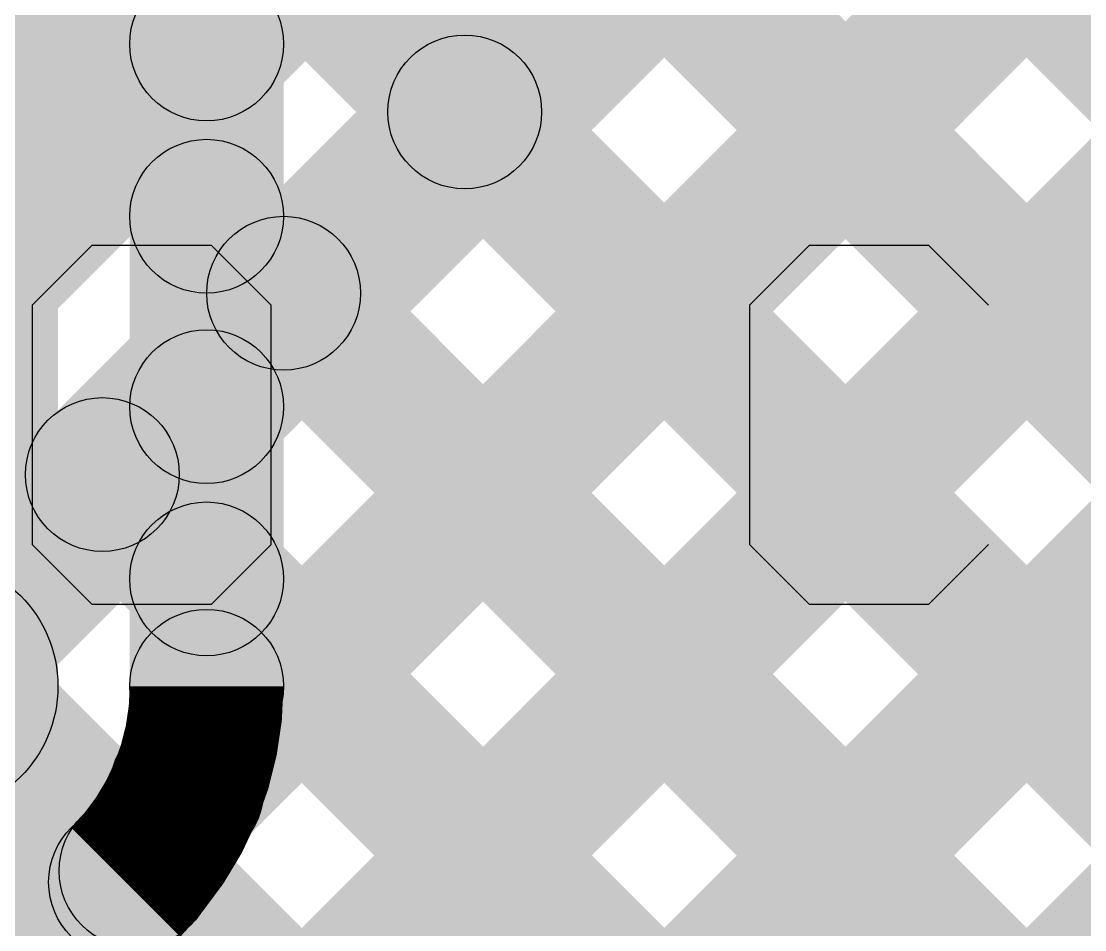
# Model space of a CAD drawing. Header units: millimetres. Extents: x 0 to 212, y 0 to 213.
# Drawn here: x 1.7299 to 1.8337, y 0.4703 to 0.5588 of the extents above; entities that cross this region are included whole.
import ezdxf

# ---------------------------------------------------------------- set-up
doc = ezdxf.new("R2010")
doc.units = ezdxf.units.MM
doc.header["$MEASUREMENT"] = 0
for name, color, linetype in [('BottomLayer', 5, 'Continuous'), ('TopLayer', 1, 'Continuous'), ('TopOverlay', 2, 'Continuous')]:
    doc.layers.add(name, color=color, linetype=linetype)

msp = doc.modelspace()

# ---------------------------------------------------------------- hatches: boundary and pattern name
at = {"layer": 'BottomLayer'}
for points in [[(1.7335, 0.494), (1.7085, 0.494), (1.7085, 1.319), (1.7335, 1.319)], [(1.62575, 0.3177), (1.61515, 0.3283), (2.51928, 1.23243), (2.52988, 1.22183)], [(1.75137, 0.47867), (1.74077, 0.48928), (2.48392, 1.23243), (2.49453, 1.22183)], [(1.66111, 0.3177), (1.6505, 0.3283), (2.5327, 1.2105), (2.5433, 1.19989)], [(1.7555, 0.494), (1.7405, 0.494), (1.7405, 1.18368), (1.7555, 1.18368)], [(1.69646, 0.3177), (1.68586, 0.3283), (2.5327, 1.17514), (2.5433, 1.16454)], [(1.7533, 0.55131), (1.7427, 0.56192), (2.3245, 1.14372), (2.3351, 1.13311)], [(1.7533, 0.51596), (1.7427, 0.52656), (2.35883, 1.1427), (2.36944, 1.13209)], [(1.7427, 0.64059), (1.7533, 0.6512), (2.0152, 0.3893), (2.00459, 0.37869)], [(1.7427, 0.60523), (1.7533, 0.61584), (1.98113, 0.38802), (1.97052, 0.37741)], [(1.7427, 0.56988), (1.7533, 0.58049), (1.9428, 0.39099), (1.93219, 0.38038)], [(1.7427, 0.53452), (1.7533, 0.54513), (1.91345, 0.38498), (1.90284, 0.37438)], [(1.7427, 0.49917), (1.7533, 0.50977), (1.9042, 0.35888), (1.89359, 0.34827)], [(1.73582, 0.47069), (1.74642, 0.4813), (1.89942, 0.3283), (1.88881, 0.3177)], [(1.62614, 0.35035), (1.61553, 0.36095), (1.73479, 0.48021), (1.7454, 0.4696)]]:
    msp.add_hatch(color=5, dxfattribs=at).paths.add_polyline_path(points)
h = msp.add_hatch(color=5, dxfattribs=at)
edge = h.paths.add_edge_path()
edge.add_arc((1.748, 0.55662), 0.0075, 0, 360)
h = msp.add_hatch(color=5, dxfattribs=at)
edge = h.paths.add_edge_path()
edge.add_arc((1.748, 0.53983), 0.0075, 0, 360)
h = msp.add_hatch(color=5, dxfattribs=at)
edge = h.paths.add_edge_path()
edge.add_arc((1.748, 0.52126), 0.0075, 0, 360)
h = msp.add_hatch(color=5, dxfattribs=at)
edge = h.paths.add_edge_path()
edge.add_arc((1.748, 0.50447), 0.0075, 0, 360)
h = msp.add_hatch(color=5, dxfattribs=at)
edge = h.paths.add_edge_path()
edge.add_arc((1.721, 0.494), 0.0125, 0, 360)
h = msp.add_hatch(color=5, dxfattribs=at)
edge = h.paths.add_edge_path()
edge.add_arc((1.721, 0.494), 0.0125, 0, 360)
h = msp.add_hatch(color=5, dxfattribs=at)
edge = h.paths.add_edge_path()
edge.add_arc((1.748, 0.494), 0.0075, 0, 360)
h = msp.add_hatch(color=5, dxfattribs=at)
edge = h.paths.add_edge_path()
edge.add_arc((1.748, 0.494), 0.0075, 0, 360)
h = msp.add_hatch(color=5, dxfattribs=at)
edge = h.paths.add_edge_path()
edge.add_arc((1.748, 0.494), 0.0075, 0, 360)
h = msp.add_hatch(color=5, dxfattribs=at)
edge = h.paths.add_edge_path()
edge.add_arc((1.74607, 0.48397), 0.0075, 0, 360)
h = msp.add_hatch(color=5, dxfattribs=at)
edge = h.paths.add_edge_path()
edge.add_arc((1.74112, 0.476), 0.0075, 0, 360)
h = msp.add_hatch(color=5, dxfattribs=at)
edge = h.paths.add_edge_path()
edge.add_arc((1.74009, 0.47491), 0.0075, 0, 360)
h = msp.add_hatch(color=5, dxfattribs=at)
edge = h.paths.add_edge_path()
edge.add_arc((1.74009, 0.47491), 0.0075, 0, 360)
h = msp.add_hatch(color=5, dxfattribs=at)
edge = h.paths.add_edge_path()
edge.add_arc((1.74009, 0.47491), 0.0075, 0, 360)
at = {"layer": 'TopLayer'}
for points in [[(1.25722, -0.01548), (1.24661, -0.00488), (2.48392, 1.23243), (2.49453, 1.22183)], [(1.29257, -0.01548), (1.28197, -0.00488), (2.51928, 1.23243), (2.52988, 1.22183)], [(1.32793, -0.01548), (1.31732, -0.00488), (2.5317, 1.2095), (2.5423, 1.19889)], [(1.36328, -0.01548), (1.35268, -0.00488), (2.5317, 1.17414), (2.5423, 1.16354)], [(1.22186, -0.01548), (1.21126, -0.00488), (2.35883, 1.1427), (2.36944, 1.13209)], [(1.64732, 0.44464), (1.62964, 0.46232), (1.78116, 0.61384), (1.79884, 0.59616)], [(1.66288, 0.42909), (1.65227, 0.43969), (1.80379, 0.59121), (1.8144, 0.5806)], [(1.80323, 0.58005), (1.81384, 0.59066), (2.0152, 0.3893), (2.00459, 0.37869)], [(1.78556, 0.56237), (1.79616, 0.57298), (1.98113, 0.38802), (1.97052, 0.37741)], [(1.76788, 0.5447), (1.77849, 0.5553), (1.9428, 0.39099), (1.93219, 0.38038)], [(1.7502, 0.52702), (1.76081, 0.53762), (1.91345, 0.38498), (1.90284, 0.37438)], [(1.73252, 0.50934), (1.74313, 0.51995), (1.9042, 0.35888), (1.89359, 0.34827)], [(1.71485, 0.49166), (1.72545, 0.50227), (2.2326, -0.00488), (2.22199, -0.01548)]]:
    msp.add_hatch(color=1, dxfattribs=at).paths.add_polyline_path(points)
h = msp.add_hatch(color=1, dxfattribs=at)
edge = h.paths.add_edge_path()
edge.add_arc((1.77318, 0.55), 0.0075, 0, 360)
h = msp.add_hatch(color=1, dxfattribs=at)
edge = h.paths.add_edge_path()
edge.add_arc((1.75551, 0.53232), 0.0075, 0, 360)
h = msp.add_hatch(color=1, dxfattribs=at)
edge = h.paths.add_edge_path()
edge.add_arc((1.73783, 0.51464), 0.0075, 0, 360)

# ---------------------------------------------------------------- linework, layer by layer
at = {"layer": 'BottomLayer', "const_width": 0.015}
msp.add_lwpolyline([(1.748, 0.494, -0.198912), (1.74009, 0.47491)], format="xyb", dxfattribs=at)
msp.add_lwpolyline([(1.748, 0.494, -0.198912), (1.74009, 0.47491)], format="xyb", dxfattribs=at)
at = {"layer": 'BottomLayer'}
for centre, radius in [((1.748, 0.55662), 0.0075), ((1.748, 0.53983), 0.0075), ((1.748, 0.52126), 0.0075), ((1.748, 0.50447), 0.0075), ((1.721, 0.494), 0.0125), ((1.721, 0.494), 0.0125), ((1.748, 0.494), 0.0075), ((1.748, 0.494), 0.0075), ((1.748, 0.494), 0.0075), ((1.74607, 0.48397), 0.0075), ((1.74112, 0.476), 0.0075), ((1.74009, 0.47491), 0.0075), ((1.74009, 0.47491), 0.0075), ((1.74009, 0.47491), 0.0075)]:
    msp.add_circle(centre, radius, dxfattribs=at)
at = {"layer": 'TopLayer'}
for centre in [(1.77318, 0.55), (1.75551, 0.53232), (1.73783, 0.51464)]:
    msp.add_circle(centre, 0.0075, dxfattribs=at)
at = {"layer": 'TopOverlay'}
for p, q in [((1.7368, 0.53699), (1.73097, 0.53116)), ((1.74846, 0.53699), (1.7368, 0.53699)), ((1.75429, 0.53116), (1.74846, 0.53699)), ((1.80677, 0.53699), (1.80094, 0.53116)), ((1.81844, 0.53699), (1.80677, 0.53699)), ((1.82427, 0.53116), (1.81844, 0.53699)), ((1.73097, 0.53116), (1.73097, 0.50783)), ((1.75429, 0.50783), (1.75429, 0.53116)), ((1.80094, 0.53116), (1.80094, 0.50783)), ((1.73097, 0.50783), (1.7368, 0.502)), ((1.74846, 0.502), (1.75429, 0.50783)), ((1.80094, 0.50783), (1.80677, 0.502)), ((1.81844, 0.502), (1.82427, 0.50783)), ((1.7368, 0.502), (1.74846, 0.502)), ((1.80677, 0.502), (1.81844, 0.502))]:
    msp.add_line(p, q, dxfattribs=at)

doc.saveas('drawing.dxf')
